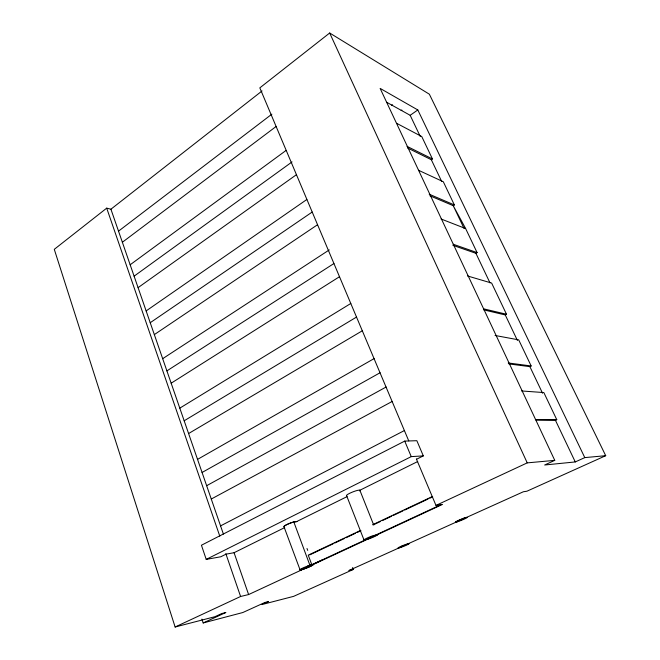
<?xml version="1.0" encoding="UTF-8"?>
<svg xmlns="http://www.w3.org/2000/svg" width="660" height="660" viewBox="0 0 660 660"><rect width="100%" height="100%" fill="white"/><g stroke="black" fill="none" stroke-linecap="round" stroke-linejoin="round"><path stroke-width="0.99" d="M296.95 521.639L293.081 522.159A6.988 1.015 -21 0 0 286.564 524.716A6.988 1.015 -21 0 0 283.973 526.688L300.077 569.885C302.75 570.149 322.534 561.437 307.51 566.09M299.887 569.638C301.554 570.933 321.849 561.668 308.335 565.81A7.062 0.718 -21.1 0 0 299.879 569.761L300.077 569.885M262.045 90.956L110.921 209.203L106.706 208.148L54.285 249.332L175.123 627L214.904 616.712L221.727 613.569L225.877 612.505L203.173 622.949L201.91 619.105M352.605 567.526L353.347 569.44L348.868 570.52L523.38 491.758L526.928 491.205L605.715 455.689L429.363 94.207L329.678 33L259.825 87.871L408.754 440.88M118.519 231.148L271.862 114.172M122.364 242.261L276.012 126.563M130.16 264.767L286.102 150.422M134.104 276.161L292.05 161.914M391.792 105.105L392.601 104.989L392.155 105.311M138.08 287.653L296.373 174.735M401.132 110.286L401.923 110.17L401.486 110.484M386.727 102.3L410.173 115.302L417.813 109.948L584.785 457.611L605.715 455.689M146.14 310.926L306.842 199.501M150.224 322.715L312.163 212.066M154.341 334.603L317.518 224.746M407.698 148.046L431.318 159.703L432.44 158.953L421.757 136.554L396.693 123.337M162.673 358.685L329.257 249.917M166.906 370.887L333.919 263.538M171.163 383.196L339.496 276.713M418.481 170.263L443.314 181.748L454.369 204.946L453.222 205.672L429.883 195.764M179.8 408.144L350.807 303.476M184.173 420.783L356.548 317.048M452.9 245.33L475.909 253.308L477.097 252.599L465.63 228.558L453.222 205.672L464.029 228.368M188.595 433.537L362.34 330.767M197.538 459.385L374.121 358.594M202.075 472.478L380.086 372.735M483.788 309.895L505.263 314.944L506.501 314.259L491.634 283.074L467.486 275.946M206.654 485.702L386.125 387.007M211.274 499.034L392.23 401.428M220.564 525.88L404.514 430.493M508.893 363.924L529.881 366.638L531.16 365.97L518.711 339.875L495.058 335.47M416.575 459.236L423.308 455.887L416.856 440.698L404.72 441.094L201.44 545.234L206.217 559.399L220.803 556.768L226.091 554.136L234.069 552.717L284.691 527.587M206.217 559.399L411.246 456.621L423.308 455.887M284.221 526.754A6.955 1.006 -21 0 1 286.572 524.733A6.955 1.006 -21 0 1 293.815 521.953L296.81 521.499L347.053 496.617M359.873 490.256L417.722 461.53M536.027 420.189L555.448 420.313L556.768 419.669L543.84 392.568L521.656 390.967M360.418 530.5L308.245 555.142L311.825 564.762M372.537 524.783L432.168 496.625M309.713 554.895L332.995 543.906M334.859 543.023L344.173 538.626M346.038 537.751L355.352 533.354M357.217 532.471L360.946 530.714M373.989 524.56L380.507 521.482M382.371 520.608L391.685 516.211M393.55 515.328L402.864 510.931M404.728 510.056L428.018 499.059M429.883 498.184L432.68 496.864M322.757 559.672L301.133 569.729M175.123 627L240.595 596.483L248.614 594.561L442.571 504.38M416.361 458.906L435.98 505.403L527.233 462.874L554.755 460.358L380.127 88.39L417.813 109.948M301.067 569.761L441.136 504.603L435.98 505.403M554.755 460.358L544.657 465.003L575.272 461.934L584.785 457.611M353.347 569.44L293.642 596.351L261.954 604.543L268.546 601.549L264.858 602.497L242.797 612.538L203.173 622.949M464.417 518.001L455.656 521.986L457.693 521.656A6.245 0.553 -22 0 0 464.062 519.189A6.245 0.553 -22 0 0 467.206 517.349C466.051 516.846 450.706 523.363 457.693 521.656M311.99 564.737L313.286 564.49M535.359 419.504L556.768 419.669M508.225 362.967L531.16 365.97M373.75 525.121L359.84 490.182L358.33 490.215A7.219 1.089 -21.5 0 0 350.278 493.02A7.219 1.089 -21.5 0 0 346.64 495.701M483.442 308.789L506.501 314.259M453.172 244.241L477.097 252.599M441.078 218.996L465.63 228.558M429.206 194.197L454.369 204.946M407.03 146.355L432.44 158.953M363.982 539.905L368.462 539.014A7.326 0.775 -21.5 0 0 373.642 536.968L375.144 536.266A7.326 0.775 -21.5 0 0 377.578 534.757L373.139 535.623A7.326 0.775 -21.5 0 0 363.982 539.905L346.516 495.445M410.173 115.302L420.222 136.397M431.318 159.703L441.738 181.574M475.909 253.308L489.976 282.851M505.263 314.944L517.399 340.42M529.881 366.638L542.545 393.22M555.448 420.313L575.272 461.934M329.678 33L527.233 462.874M404.72 441.094L411.246 456.621M306.999 548.493L307.709 550.407M293.815 521.953L309.911 565.29M359.84 490.182L359.939 490.454A7.219 1.089 -21.5 0 1 359.576 490.891M234.069 552.717L248.614 594.561M110.921 209.203L223.41 534.105M106.706 208.148L219.788 536.143M225.827 553.658L240.595 596.483M401.354 546.183L400.092 546.752A6.014 0.52 -21.7 0 0 398.417 548.081L399.16 547.907A6.014 0.52 -21.7 0 0 406.395 545.201A6.014 0.52 -21.7 0 0 408.713 543.584L407.979 543.749A6.014 0.52 -21.7 0 0 401.354 546.183"/></g></svg>
